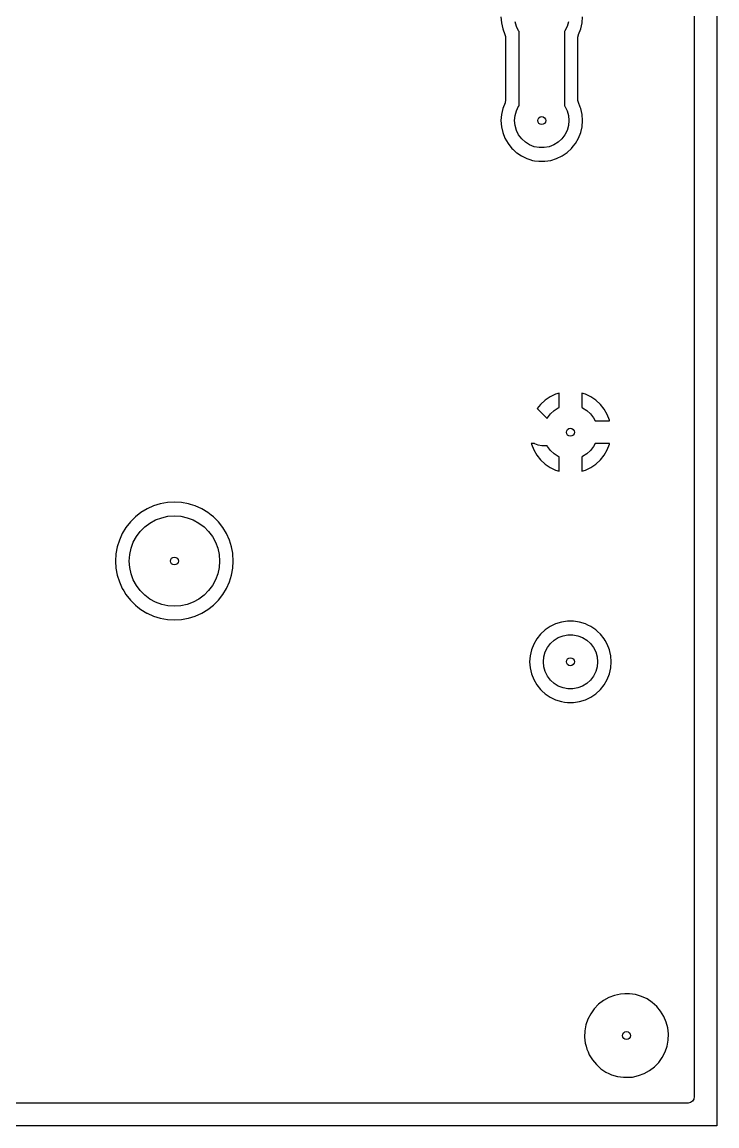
# Model space of a CAD drawing. Extents: x 0.79 to 9.84, y -6.5 to -0.79.
# Drawn here: x 8.632 to 9.843, y -6.496 to -4.573 of the extents above; entities that cross this region are included whole.
import ezdxf

# ---------------------------------------------------------------- set-up
doc = ezdxf.new("R2010")
doc.units = 0
doc.header["$MEASUREMENT"] = 0
doc.layers.add('BLACK', color=7, linetype='CONTINUOUS')

msp = doc.modelspace()

# ---------------------------------------------------------------- linework, layer by layer
at = {"layer": 'BLACK', "linetype": 'CONTINUOUS'}
for p, q in [((9.8425, -0.7874), (9.8425, -6.4961)), ((9.8031, -0.8385), (9.8031, -6.4449)), ((9.4663, -4.5634), (9.4671, -4.574)), ((9.4671, -4.574), (9.4695, -4.5843)), ((9.4933, -4.5805), (9.491, -4.5721)), ((9.5838, -4.5721), (9.5815, -4.5805)), ((9.6053, -4.5843), (9.6077, -4.574)), ((9.6077, -4.574), (9.6085, -4.5634)), ((9.4695, -4.5843), (9.4695, -4.5843)), ((9.4695, -4.5843), (9.4734, -4.5942)), ((9.4734, -4.5942), (9.4734, -4.5942)), ((9.4734, -4.5942), (9.4735, -4.5946)), ((9.4735, -4.5946), (9.4734, -4.5947)), ((9.4734, -4.5947), (9.4744, -4.5981)), ((9.4972, -4.5883), (9.4933, -4.5805)), ((9.498, -4.5893), (9.4972, -4.5883)), ((9.498, -4.7186), (9.498, -4.5893)), ((9.5776, -4.5883), (9.5768, -4.5893)), ((9.5768, -4.5893), (9.5768, -4.7186)), ((9.5815, -4.5805), (9.5776, -4.5883)), ((9.6004, -4.5991), (9.6012, -4.5948)), ((9.6012, -4.5948), (9.6013, -4.5945)), ((9.6013, -4.5945), (9.6014, -4.5942)), ((9.6014, -4.5942), (9.6053, -4.5843)), ((9.6014, -4.5942), (9.6014, -4.5942)), ((9.4744, -4.5981), (9.4744, -4.5991)), ((9.4744, -4.5991), (9.4744, -4.7088)), ((9.6004, -4.7088), (9.6004, -4.5991)), ((9.4744, -4.7088), (9.4736, -4.7131)), ((9.6005, -4.7097), (9.6004, -4.7088)), ((9.6014, -4.7132), (9.6005, -4.7097)), ((9.4695, -4.7235), (9.4671, -4.7339)), ((9.4735, -4.7133), (9.4695, -4.7235)), ((9.4736, -4.7131), (9.4735, -4.7133)), ((9.491, -4.7358), (9.4933, -4.7274)), ((9.4933, -4.7274), (9.4972, -4.7196)), ((9.4972, -4.7196), (9.498, -4.7186)), ((9.5768, -4.7186), (9.5776, -4.7196)), ((9.5776, -4.7196), (9.5815, -4.7274)), ((9.5815, -4.7274), (9.5838, -4.7358)), ((9.6044, -4.7212), (9.6013, -4.7132)), ((9.6013, -4.7132), (9.6014, -4.7132)), ((9.6053, -4.7235), (9.6044, -4.7212)), ((9.6077, -4.7339), (9.6053, -4.7235)), ((9.4671, -4.7339), (9.4663, -4.7445)), ((9.4663, -4.7445), (9.4671, -4.7551)), ((9.4902, -4.7445), (9.491, -4.7358)), ((9.491, -4.7532), (9.4902, -4.7445)), ((9.5838, -4.7358), (9.5846, -4.7445)), ((9.5846, -4.7445), (9.5838, -4.7532)), ((9.6085, -4.7445), (9.6077, -4.7339)), ((9.6077, -4.7551), (9.6085, -4.7445)), ((9.4671, -4.7551), (9.4695, -4.7654)), ((9.4695, -4.7654), (9.4734, -4.7753)), ((9.4933, -4.7616), (9.491, -4.7532)), ((9.4972, -4.7694), (9.4933, -4.7616)), ((9.5025, -4.7763), (9.4972, -4.7694)), ((9.5776, -4.7694), (9.5723, -4.7763)), ((9.5815, -4.7616), (9.5776, -4.7694)), ((9.5838, -4.7532), (9.5815, -4.7616)), ((9.6014, -4.7753), (9.6053, -4.7654)), ((9.6053, -4.7654), (9.6077, -4.7551)), ((9.4734, -4.7753), (9.4734, -4.7753)), ((9.4734, -4.7753), (9.4787, -4.7845)), ((9.4787, -4.7845), (9.4853, -4.7928)), ((9.5089, -4.7822), (9.5025, -4.7763)), ((9.5163, -4.7868), (9.5089, -4.7822)), ((9.5245, -4.7899), (9.5163, -4.7868)), ((9.5585, -4.7868), (9.5503, -4.7899)), ((9.5659, -4.7822), (9.5585, -4.7868)), ((9.5723, -4.7763), (9.5659, -4.7822)), ((9.5923, -4.7893), (9.5961, -4.7845)), ((9.5961, -4.7845), (9.6014, -4.7753)), ((9.5961, -4.7845), (9.5961, -4.7845)), ((9.5961, -4.7845), (9.5961, -4.7845)), ((9.4853, -4.7928), (9.4868, -4.7942)), ((9.4868, -4.7942), (9.4931, -4.8001)), ((9.4931, -4.8001), (9.4939, -4.8006)), ((9.4939, -4.8006), (9.5019, -4.806)), ((9.5019, -4.806), (9.5019, -4.806)), ((9.5019, -4.806), (9.5019, -4.806)), ((9.5019, -4.806), (9.5114, -4.8107)), ((9.533, -4.7915), (9.5245, -4.7899)), ((9.5418, -4.7915), (9.533, -4.7915)), ((9.5503, -4.7899), (9.5418, -4.7915)), ((9.5634, -4.8107), (9.5729, -4.806)), ((9.5729, -4.806), (9.5817, -4.8001)), ((9.5817, -4.8001), (9.5895, -4.7928)), ((9.5895, -4.7928), (9.5923, -4.7893)), ((9.5114, -4.8107), (9.5114, -4.8107)), ((9.5114, -4.8107), (9.5114, -4.8107)), ((9.5114, -4.8107), (9.5166, -4.8123)), ((9.5166, -4.8123), (9.5216, -4.8138)), ((9.5216, -4.8138), (9.5216, -4.8138)), ((9.5216, -4.8138), (9.5216, -4.8138)), ((9.5216, -4.8138), (9.5247, -4.8143)), ((9.5247, -4.8143), (9.5321, -4.8154)), ((9.5321, -4.8154), (9.5321, -4.8154)), ((9.5321, -4.8154), (9.5321, -4.8154)), ((9.5321, -4.8154), (9.5427, -4.8154)), ((9.5427, -4.8154), (9.5532, -4.8138)), ((9.5427, -4.8154), (9.5427, -4.8154)), ((9.5532, -4.8138), (9.5634, -4.8107)), ((9.5519, -5.2259), (9.5431, -5.2318)), ((9.5614, -5.2212), (9.5519, -5.2259)), ((9.5519, -5.2259), (9.5519, -5.2259)), ((9.5677, -5.2193), (9.5614, -5.2212)), ((9.5614, -5.2212), (9.5614, -5.2212)), ((9.5677, -5.2446), (9.5677, -5.2193)), ((9.6134, -5.2212), (9.6071, -5.2193)), ((9.6071, -5.2193), (9.6071, -5.2446)), ((9.6229, -5.2259), (9.6134, -5.2212)), ((9.6317, -5.2318), (9.6229, -5.2259)), ((9.6229, -5.2259), (9.6229, -5.2259)), ((9.5353, -5.2391), (9.5296, -5.2462)), ((9.5296, -5.2462), (9.5468, -5.2634)), ((9.5431, -5.2318), (9.5353, -5.2391)), ((9.5353, -5.2391), (9.5353, -5.2391)), ((9.5431, -5.2318), (9.5431, -5.2318)), ((9.5525, -5.2556), (9.5589, -5.2497)), ((9.5589, -5.2497), (9.5663, -5.2451)), ((9.5663, -5.2451), (9.5677, -5.2446)), ((9.6071, -5.2446), (9.6085, -5.2451)), ((9.6085, -5.2451), (9.6159, -5.2497)), ((9.6159, -5.2497), (9.6223, -5.2556)), ((9.6395, -5.2391), (9.6317, -5.2318)), ((9.6461, -5.2474), (9.6395, -5.2391)), ((9.6395, -5.2391), (9.6395, -5.2391)), ((9.6514, -5.2566), (9.6461, -5.2474)), ((9.6461, -5.2474), (9.6461, -5.2474)), ((9.5468, -5.2634), (9.5472, -5.2625)), ((9.5472, -5.2625), (9.5525, -5.2556)), ((9.6223, -5.2556), (9.6276, -5.2625)), ((9.6276, -5.2625), (9.6302, -5.2677)), ((9.6302, -5.2677), (9.6556, -5.2677)), ((9.6553, -5.2665), (9.6514, -5.2566)), ((9.6514, -5.2566), (9.6514, -5.2566)), ((9.6556, -5.2677), (9.6553, -5.2665)), ((9.6553, -5.2665), (9.6553, -5.2665)), ((9.6556, -5.2677), (9.6556, -5.2677)), ((9.5246, -5.3071), (9.5192, -5.3071)), ((9.5192, -5.3071), (9.5195, -5.3083)), ((9.5256, -5.3079), (9.5246, -5.3071)), ((9.5313, -5.3102), (9.5256, -5.3079)), ((9.6302, -5.3071), (9.6276, -5.3123)), ((9.6556, -5.3071), (9.6302, -5.3071)), ((9.6553, -5.3083), (9.6556, -5.3071)), ((9.5195, -5.3083), (9.5195, -5.3083)), ((9.5195, -5.3083), (9.5234, -5.3182)), ((9.5234, -5.3182), (9.5234, -5.3182)), ((9.5234, -5.3182), (9.5287, -5.3274)), ((9.5374, -5.311), (9.5313, -5.3102)), ((9.5466, -5.311), (9.5374, -5.311)), ((9.5472, -5.3123), (9.5466, -5.311)), ((9.5525, -5.3192), (9.5472, -5.3123)), ((9.5589, -5.3251), (9.5525, -5.3192)), ((9.5663, -5.3297), (9.5589, -5.3251)), ((9.6159, -5.3251), (9.6085, -5.3297)), ((9.6223, -5.3192), (9.6159, -5.3251)), ((9.6276, -5.3123), (9.6223, -5.3192)), ((9.6461, -5.3274), (9.6514, -5.3182)), ((9.6514, -5.3182), (9.6553, -5.3083)), ((9.6514, -5.3182), (9.6514, -5.3182)), ((9.6553, -5.3083), (9.6553, -5.3083)), ((9.5287, -5.3274), (9.5287, -5.3274)), ((9.5287, -5.3274), (9.5353, -5.3357)), ((9.5353, -5.3357), (9.5353, -5.3357)), ((9.5353, -5.3357), (9.5431, -5.343)), ((9.5431, -5.343), (9.5431, -5.343)), ((9.5431, -5.343), (9.5519, -5.3489)), ((9.5677, -5.3302), (9.5663, -5.3297)), ((9.5677, -5.3555), (9.5677, -5.3302)), ((9.6085, -5.3297), (9.6071, -5.3302)), ((9.6071, -5.3302), (9.6071, -5.3555)), ((9.6229, -5.3489), (9.6317, -5.343)), ((9.6317, -5.343), (9.6395, -5.3357)), ((9.6395, -5.3357), (9.6461, -5.3274)), ((9.6395, -5.3357), (9.6395, -5.3357)), ((9.6461, -5.3274), (9.6461, -5.3274)), ((9.5519, -5.3489), (9.5519, -5.3489)), ((9.5519, -5.3489), (9.5614, -5.3536)), ((9.5614, -5.3536), (9.5677, -5.3555)), ((9.6071, -5.3555), (9.6134, -5.3536)), ((9.6134, -5.3536), (9.6229, -5.3489)), ((9.6229, -5.3489), (9.6229, -5.3489)), ((8.85, -5.421), (8.8394, -5.4274)), ((8.8613, -5.4159), (8.85, -5.421)), ((8.8731, -5.4122), (8.8613, -5.4159)), ((8.8613, -5.4159), (8.8613, -5.4159)), ((8.8853, -5.41), (8.8731, -5.4122)), ((8.8731, -5.4122), (8.8731, -5.4122)), ((8.8976, -5.4092), (8.8853, -5.41)), ((8.91, -5.41), (8.8976, -5.4092)), ((8.9222, -5.4122), (8.91, -5.41)), ((8.9259, -5.4134), (8.9222, -5.4122)), ((8.9222, -5.4122), (8.9222, -5.4122)), ((8.9222, -5.4122), (8.9222, -5.4122)), ((8.934, -5.4159), (8.9259, -5.4134)), ((8.9453, -5.421), (8.934, -5.4159)), ((8.934, -5.4159), (8.934, -5.4159)), ((8.9559, -5.4274), (8.9453, -5.421)), ((8.8296, -5.435), (8.8209, -5.4438)), ((8.8394, -5.4274), (8.8296, -5.435)), ((8.8296, -5.435), (8.8296, -5.435)), ((8.8394, -5.4274), (8.8394, -5.4274)), ((8.8551, -5.4456), (8.8649, -5.4402)), ((8.8649, -5.4402), (8.8755, -5.4363)), ((8.8755, -5.4363), (8.8864, -5.4339)), ((8.8864, -5.4339), (8.8976, -5.4331)), ((8.8976, -5.4331), (8.9088, -5.4339)), ((8.9088, -5.4339), (8.9198, -5.4363)), ((8.9198, -5.4363), (8.9303, -5.4402)), ((8.9303, -5.4402), (8.9402, -5.4456)), ((8.9616, -5.4318), (8.9559, -5.4274)), ((8.9559, -5.4274), (8.9559, -5.4274)), ((8.9657, -5.435), (8.9616, -5.4318)), ((8.9744, -5.4438), (8.9657, -5.435)), ((8.8132, -5.4535), (8.8068, -5.4641)), ((8.8209, -5.4438), (8.8132, -5.4535)), ((8.8132, -5.4535), (8.8132, -5.4535)), ((8.8209, -5.4438), (8.8209, -5.4438)), ((8.8314, -5.4692), (8.8381, -5.4602)), ((8.8381, -5.4602), (8.8461, -5.4523)), ((8.8461, -5.4523), (8.8551, -5.4456)), ((8.9402, -5.4456), (8.9492, -5.4523)), ((8.9492, -5.4523), (8.9571, -5.4602)), ((8.9571, -5.4602), (8.9639, -5.4692)), ((8.9821, -5.4535), (8.9744, -5.4438)), ((8.9885, -5.4641), (8.9821, -5.4535)), ((8.8017, -5.4754), (8.798, -5.4873)), ((8.8068, -5.4641), (8.8017, -5.4754)), ((8.8017, -5.4754), (8.8017, -5.4754)), ((8.8221, -5.4896), (8.826, -5.4791)), ((8.826, -5.4791), (8.8314, -5.4692)), ((8.9639, -5.4692), (8.9693, -5.4791)), ((8.9693, -5.4791), (8.9732, -5.4896)), ((8.9935, -5.4754), (8.9885, -5.4641)), ((8.9972, -5.4873), (8.9935, -5.4754)), ((8.7958, -5.4994), (8.7951, -5.5118)), ((8.798, -5.4873), (8.7958, -5.4994)), ((8.798, -5.4873), (8.798, -5.4873)), ((8.8197, -5.5006), (8.8221, -5.4896)), ((8.9732, -5.4896), (8.9756, -5.5006)), ((8.9992, -5.498), (8.9972, -5.4873)), ((8.9972, -5.4873), (8.9972, -5.4873)), ((8.9972, -5.4873), (8.9972, -5.4873)), ((8.9995, -5.4994), (8.9992, -5.498)), ((9.0002, -5.5118), (8.9995, -5.4994)), ((8.7951, -5.5118), (8.7958, -5.5242)), ((8.8189, -5.5118), (8.8197, -5.5006)), ((8.8197, -5.523), (8.8189, -5.5118)), ((8.9756, -5.5006), (8.9764, -5.5118)), ((8.9764, -5.5118), (8.9756, -5.523)), ((8.9995, -5.5242), (9.0002, -5.5118)), ((8.7958, -5.5242), (8.798, -5.5364)), ((8.798, -5.5364), (8.798, -5.5364)), ((8.798, -5.5364), (8.8017, -5.5482)), ((8.8221, -5.534), (8.8197, -5.523)), ((8.826, -5.5445), (8.8221, -5.534)), ((8.9732, -5.534), (8.9693, -5.5445)), ((8.9756, -5.523), (8.9732, -5.534)), ((8.9935, -5.5482), (8.9972, -5.5364)), ((8.9972, -5.5364), (8.9995, -5.5242)), ((8.8017, -5.5482), (8.8017, -5.5482)), ((8.8017, -5.5482), (8.8068, -5.5595)), ((8.8314, -5.5544), (8.826, -5.5445)), ((8.8381, -5.5634), (8.8314, -5.5544)), ((8.9639, -5.5544), (8.9571, -5.5634)), ((8.9693, -5.5445), (8.9639, -5.5544)), ((8.9885, -5.5595), (8.9935, -5.5482)), ((8.8068, -5.5595), (8.8093, -5.5636)), ((8.8093, -5.5636), (8.8132, -5.5701)), ((8.8132, -5.5701), (8.8209, -5.5798)), ((8.8461, -5.5713), (8.8381, -5.5634)), ((8.8551, -5.5781), (8.8461, -5.5713)), ((8.9492, -5.5713), (8.9402, -5.5781)), ((8.9571, -5.5634), (8.9492, -5.5713)), ((8.9744, -5.5798), (8.9821, -5.5701)), ((8.9821, -5.5701), (8.9885, -5.5595)), ((8.8209, -5.5798), (8.8296, -5.5886)), ((8.8296, -5.5886), (8.8341, -5.5921)), ((8.8341, -5.5921), (8.8394, -5.5962)), ((8.8394, -5.5962), (8.8394, -5.5962)), ((8.8394, -5.5962), (8.8497, -5.6025)), ((8.8649, -5.5834), (8.8551, -5.5781)), ((8.8755, -5.5874), (8.8649, -5.5834)), ((8.8864, -5.5897), (8.8755, -5.5874)), ((8.8976, -5.5906), (8.8864, -5.5897)), ((8.9088, -5.5897), (8.8976, -5.5906)), ((8.9198, -5.5874), (8.9088, -5.5897)), ((8.9303, -5.5834), (8.9198, -5.5874)), ((8.9402, -5.5781), (8.9303, -5.5834)), ((8.9453, -5.6026), (8.9559, -5.5962)), ((8.9559, -5.5962), (8.9657, -5.5886)), ((8.9657, -5.5886), (8.9744, -5.5798)), ((8.8497, -5.6025), (8.85, -5.6026)), ((8.85, -5.6026), (8.8613, -5.6077)), ((8.8613, -5.6077), (8.8731, -5.6114)), ((8.8731, -5.6114), (8.8731, -5.6114)), ((8.8731, -5.6114), (8.8731, -5.6114)), ((8.8731, -5.6114), (8.8853, -5.6136)), ((8.8853, -5.6136), (8.8853, -5.6136)), ((8.8853, -5.6136), (8.8853, -5.6136)), ((8.8853, -5.6136), (8.8976, -5.6144)), ((8.8976, -5.6144), (8.91, -5.6136)), ((8.91, -5.6136), (8.9187, -5.612)), ((8.91, -5.6136), (8.91, -5.6136)), ((8.91, -5.6136), (8.91, -5.6136)), ((8.9187, -5.612), (8.9222, -5.6114)), ((8.9222, -5.6114), (8.934, -5.6077)), ((8.934, -5.6077), (8.9453, -5.6026)), ((9.5431, -5.6318), (9.5353, -5.6391)), ((9.5519, -5.6258), (9.5431, -5.6318)), ((9.5431, -5.6318), (9.5431, -5.6318)), ((9.5614, -5.6212), (9.5519, -5.6258)), ((9.5519, -5.6258), (9.5519, -5.6258)), ((9.5716, -5.6181), (9.5614, -5.6212)), ((9.5614, -5.6212), (9.5614, -5.6212)), ((9.5821, -5.6165), (9.5716, -5.6181)), ((9.5716, -5.6181), (9.5716, -5.6181)), ((9.5927, -5.6165), (9.5821, -5.6165)), ((9.5821, -5.6165), (9.5821, -5.6165)), ((9.6032, -5.6181), (9.5927, -5.6165)), ((9.5927, -5.6165), (9.5927, -5.6165)), ((9.6134, -5.6212), (9.6032, -5.6181)), ((9.6032, -5.6181), (9.6032, -5.6181)), ((9.6178, -5.6233), (9.6134, -5.6212)), ((9.6134, -5.6212), (9.6134, -5.6212)), ((9.6134, -5.6212), (9.6134, -5.6212)), ((9.6134, -5.6212), (9.6134, -5.6212)), ((9.6229, -5.6258), (9.6178, -5.6233)), ((9.6317, -5.6318), (9.6229, -5.6258)), ((9.6346, -5.6345), (9.6317, -5.6318)), ((9.6317, -5.6318), (9.6317, -5.6318)), ((9.6395, -5.6391), (9.6346, -5.6345)), ((9.5287, -5.6474), (9.5234, -5.6566)), ((9.5353, -5.6391), (9.5287, -5.6474)), ((9.5525, -5.6556), (9.5589, -5.6497)), ((9.5589, -5.6497), (9.5663, -5.6451)), ((9.5663, -5.6451), (9.5745, -5.642)), ((9.5745, -5.642), (9.583, -5.6404)), ((9.583, -5.6404), (9.5918, -5.6404)), ((9.5918, -5.6404), (9.6003, -5.642)), ((9.6003, -5.642), (9.6085, -5.6451)), ((9.6085, -5.6451), (9.6159, -5.6497)), ((9.6159, -5.6497), (9.6223, -5.6556)), ((9.6461, -5.6474), (9.6395, -5.6391)), ((9.6477, -5.6501), (9.6461, -5.6474)), ((9.6461, -5.6474), (9.6461, -5.6474)), ((9.6461, -5.6474), (9.6461, -5.6474)), ((9.6514, -5.6566), (9.6477, -5.6501)), ((9.5195, -5.6664), (9.5171, -5.6768)), ((9.5234, -5.6566), (9.5195, -5.6664)), ((9.5234, -5.6566), (9.5234, -5.6566)), ((9.541, -5.6787), (9.5433, -5.6703)), ((9.5433, -5.6703), (9.5472, -5.6625)), ((9.5472, -5.6625), (9.5525, -5.6556)), ((9.6223, -5.6556), (9.6276, -5.6625)), ((9.6276, -5.6625), (9.6315, -5.6703)), ((9.6315, -5.6703), (9.6338, -5.6787)), ((9.6553, -5.6664), (9.6514, -5.6566)), ((9.6514, -5.6566), (9.6514, -5.6566)), ((9.6561, -5.6697), (9.6553, -5.6664)), ((9.6577, -5.6768), (9.6561, -5.6697)), ((9.5171, -5.6768), (9.5163, -5.6874)), ((9.5163, -5.6874), (9.5171, -5.698)), ((9.5402, -5.6874), (9.541, -5.6787)), ((9.541, -5.6961), (9.5402, -5.6874)), ((9.6338, -5.6787), (9.6346, -5.6874)), ((9.6346, -5.6874), (9.6338, -5.6961)), ((9.6585, -5.6874), (9.6577, -5.6768)), ((9.6577, -5.698), (9.6585, -5.6874)), ((9.5171, -5.698), (9.5195, -5.7084)), ((9.5195, -5.7084), (9.5234, -5.7182)), ((9.5433, -5.7045), (9.541, -5.6961)), ((9.5472, -5.7123), (9.5433, -5.7045)), ((9.6315, -5.7045), (9.6276, -5.7123)), ((9.6338, -5.6961), (9.6315, -5.7045)), ((9.6514, -5.7182), (9.6553, -5.7084)), ((9.6553, -5.7084), (9.6577, -5.698)), ((9.5234, -5.7182), (9.5234, -5.7182)), ((9.5234, -5.7182), (9.5287, -5.7274)), ((9.5287, -5.7274), (9.5353, -5.7358)), ((9.5525, -5.7192), (9.5472, -5.7123)), ((9.5589, -5.7251), (9.5525, -5.7192)), ((9.5663, -5.7297), (9.5589, -5.7251)), ((9.5745, -5.7328), (9.5663, -5.7297)), ((9.6085, -5.7297), (9.6003, -5.7328)), ((9.6159, -5.7251), (9.6085, -5.7297)), ((9.6223, -5.7192), (9.6159, -5.7251)), ((9.6276, -5.7123), (9.6223, -5.7192)), ((9.6395, -5.7358), (9.6461, -5.7274)), ((9.6461, -5.7274), (9.6514, -5.7182)), ((9.5353, -5.7358), (9.5375, -5.7378)), ((9.5375, -5.7378), (9.5431, -5.743)), ((9.5431, -5.743), (9.5431, -5.743)), ((9.5431, -5.743), (9.5519, -5.749)), ((9.5519, -5.749), (9.5519, -5.749)), ((9.5519, -5.749), (9.5519, -5.749)), ((9.5519, -5.749), (9.5614, -5.7536)), ((9.583, -5.7344), (9.5745, -5.7328)), ((9.5918, -5.7344), (9.583, -5.7344)), ((9.6003, -5.7328), (9.5918, -5.7344)), ((9.6134, -5.7536), (9.6229, -5.749)), ((9.6229, -5.749), (9.6317, -5.743)), ((9.6317, -5.743), (9.6395, -5.7358)), ((9.5614, -5.7536), (9.5716, -5.7567)), ((9.5716, -5.7567), (9.5716, -5.7567)), ((9.5716, -5.7567), (9.5716, -5.7567)), ((9.5716, -5.7567), (9.5768, -5.7575)), ((9.5768, -5.7575), (9.5821, -5.7583)), ((9.5821, -5.7583), (9.5821, -5.7583)), ((9.5821, -5.7583), (9.5821, -5.7583)), ((9.5821, -5.7583), (9.5927, -5.7583)), ((9.5927, -5.7583), (9.6032, -5.7567)), ((9.5927, -5.7583), (9.5927, -5.7583)), ((9.6032, -5.7567), (9.6134, -5.7536)), ((9.664, -6.2686), (9.654, -6.2724)), ((9.6744, -6.2663), (9.664, -6.2686)), ((9.6824, -6.2657), (9.6744, -6.2663)), ((9.6744, -6.2663), (9.6744, -6.2663)), ((9.6904, -6.2657), (9.6824, -6.2657)), ((9.6824, -6.2657), (9.6824, -6.2657)), ((9.7009, -6.2673), (9.6904, -6.2657)), ((9.6904, -6.2657), (9.6904, -6.2657)), ((9.7111, -6.2704), (9.7009, -6.2673)), ((9.6363, -6.2842), (9.6289, -6.2919)), ((9.6447, -6.2777), (9.6363, -6.2842)), ((9.654, -6.2724), (9.6447, -6.2777)), ((9.654, -6.2724), (9.654, -6.2724)), ((9.7208, -6.2749), (9.7111, -6.2704)), ((9.7297, -6.2808), (9.7208, -6.2749)), ((9.7208, -6.2749), (9.7208, -6.2749)), ((9.7376, -6.2879), (9.7297, -6.2808)), ((9.7297, -6.2808), (9.7297, -6.2808)), ((9.7444, -6.2961), (9.7376, -6.2879)), ((9.7376, -6.2879), (9.7376, -6.2879)), ((9.6227, -6.3005), (9.6178, -6.31)), ((9.6289, -6.2919), (9.6227, -6.3005)), ((9.75, -6.3052), (9.7444, -6.2961)), ((9.7542, -6.315), (9.75, -6.3052)), ((9.6144, -6.3201), (9.6124, -6.3306)), ((9.6178, -6.31), (9.6144, -6.3201)), ((9.6144, -6.3201), (9.6144, -6.3201)), ((9.7569, -6.3253), (9.7542, -6.315)), ((9.758, -6.3359), (9.7569, -6.3253)), ((9.6124, -6.3306), (9.612, -6.3413)), ((9.612, -6.3413), (9.612, -6.3413)), ((9.612, -6.3413), (9.6132, -6.3519)), ((9.6124, -6.3306), (9.6124, -6.3306)), ((9.7557, -6.3571), (9.7577, -6.3466)), ((9.7577, -6.3466), (9.758, -6.3359)), ((9.6132, -6.3519), (9.6132, -6.3519)), ((9.6132, -6.3519), (9.6146, -6.3571)), ((9.6146, -6.3571), (9.6159, -6.3622)), ((9.6159, -6.3622), (9.618, -6.3672)), ((9.7523, -6.3672), (9.7557, -6.3571)), ((9.618, -6.3672), (9.6201, -6.372)), ((9.6201, -6.372), (9.6201, -6.372)), ((9.6201, -6.372), (9.6256, -6.3811)), ((9.6256, -6.3811), (9.6325, -6.3893)), ((9.7412, -6.3853), (9.7474, -6.3766)), ((9.7474, -6.3766), (9.7523, -6.3672)), ((9.6325, -6.3893), (9.6404, -6.3964)), ((9.6404, -6.3964), (9.6404, -6.3964)), ((9.6404, -6.3964), (9.6404, -6.3964)), ((9.6404, -6.3964), (9.6493, -6.4023)), ((9.6493, -6.4023), (9.6493, -6.4023)), ((9.6493, -6.4023), (9.6493, -6.4023)), ((9.6493, -6.4023), (9.6541, -6.4045)), ((9.716, -6.4047), (9.7253, -6.3995)), ((9.7253, -6.3995), (9.7338, -6.393)), ((9.7338, -6.393), (9.7412, -6.3853)), ((9.6541, -6.4045), (9.6589, -6.4068)), ((9.6589, -6.4068), (9.6692, -6.4099)), ((9.6692, -6.4099), (9.6797, -6.4114)), ((9.6797, -6.4114), (9.6797, -6.4114)), ((9.6797, -6.4114), (9.6877, -6.4114)), ((9.6877, -6.4114), (9.6957, -6.4109)), ((9.6957, -6.4109), (9.7061, -6.4085)), ((9.6957, -6.4109), (9.6957, -6.4109)), ((9.6957, -6.4109), (9.6957, -6.4109)), ((9.7061, -6.4085), (9.716, -6.4047)), ((9.7914, -6.4567), (8.0869, -6.4567)), ((9.7925, -6.4566), (9.7914, -6.4567)), ((9.7966, -6.4555), (9.7925, -6.4566)), ((9.8001, -6.4529), (9.7966, -6.4555)), ((9.8024, -6.4492), (9.8001, -6.4529)), ((9.8031, -6.4449), (9.8024, -6.4492)), ((9.8425, -6.4961), (0.7874, -6.4961))]:
    msp.add_line(p, q, dxfattribs=at)
at = {"layer": 'BLACK'}
for centre in [(9.5374, -4.7445), (9.5874, -5.2874), (8.8976, -5.5118), (9.5874, -5.6874), (9.685, -6.3386)]:
    msp.add_circle(centre, 0.00689, dxfattribs=at)

doc.saveas('drawing.dxf')
